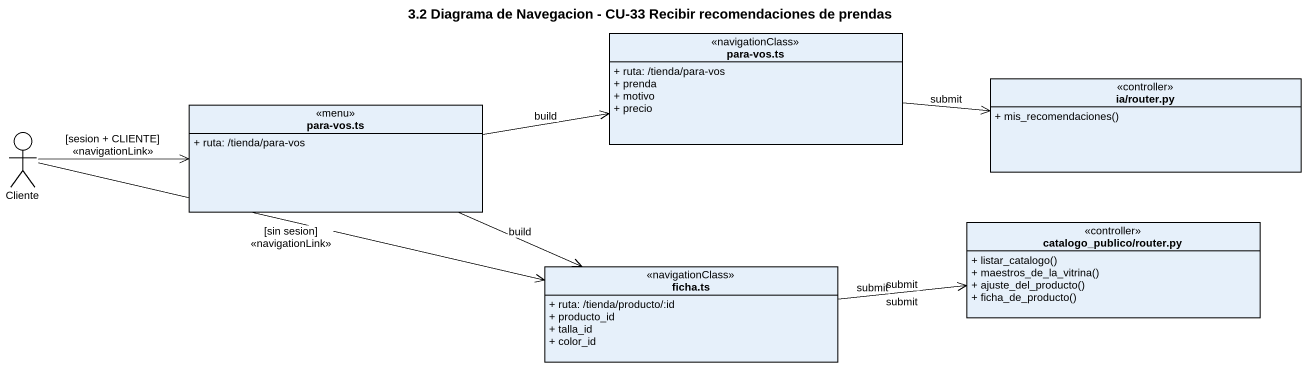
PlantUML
@startuml
title 3.2 Diagrama de Navegacion - CU-33 Recibir recomendaciones de prendas
allowmixing
hide circle
hide empty members
skinparam classAttributeIconSize 0
class "para-vos.ts" as para_vos_ts <<navigationClass>> {
  + ruta: /tienda/para-vos
  + prenda
  + motivo
  + precio
}
class "ia/router.py" as ia_router_py <<controller>> {
  + mis_recomendaciones()
}
class "para-vos.ts" as para_vos_ts_2 <<menu>> {
  + ruta: /tienda/para-vos
}
actor Cliente
class "catalogo_publico/router.py" as catalogo_publico_router_py <<controller>> {
  + listar_catalogo()
  + maestros_de_la_vitrina()
  + ajuste_del_producto()
  + ficha_de_producto()
}
class "ficha.ts" as ficha_ts <<navigationClass>> {
  + ruta: /tienda/producto/:id
  + producto_id
  + talla_id
  + color_id
}
para_vos_ts -right-> ia_router_py : submit
para_vos_ts_2 -right-> para_vos_ts : build
para_vos_ts_2 -right-> ficha_ts : build
Cliente -right-> para_vos_ts_2 : [sesion + CLIENTE]\n<<navigationLink>>
Cliente -right-> ficha_ts : [sin sesion]\n<<navigationLink>>
ficha_ts -right-> catalogo_publico_router_py : submit
ficha_ts -right-> catalogo_publico_router_py : submit
ficha_ts -right-> catalogo_publico_router_py : submit
@enduml
